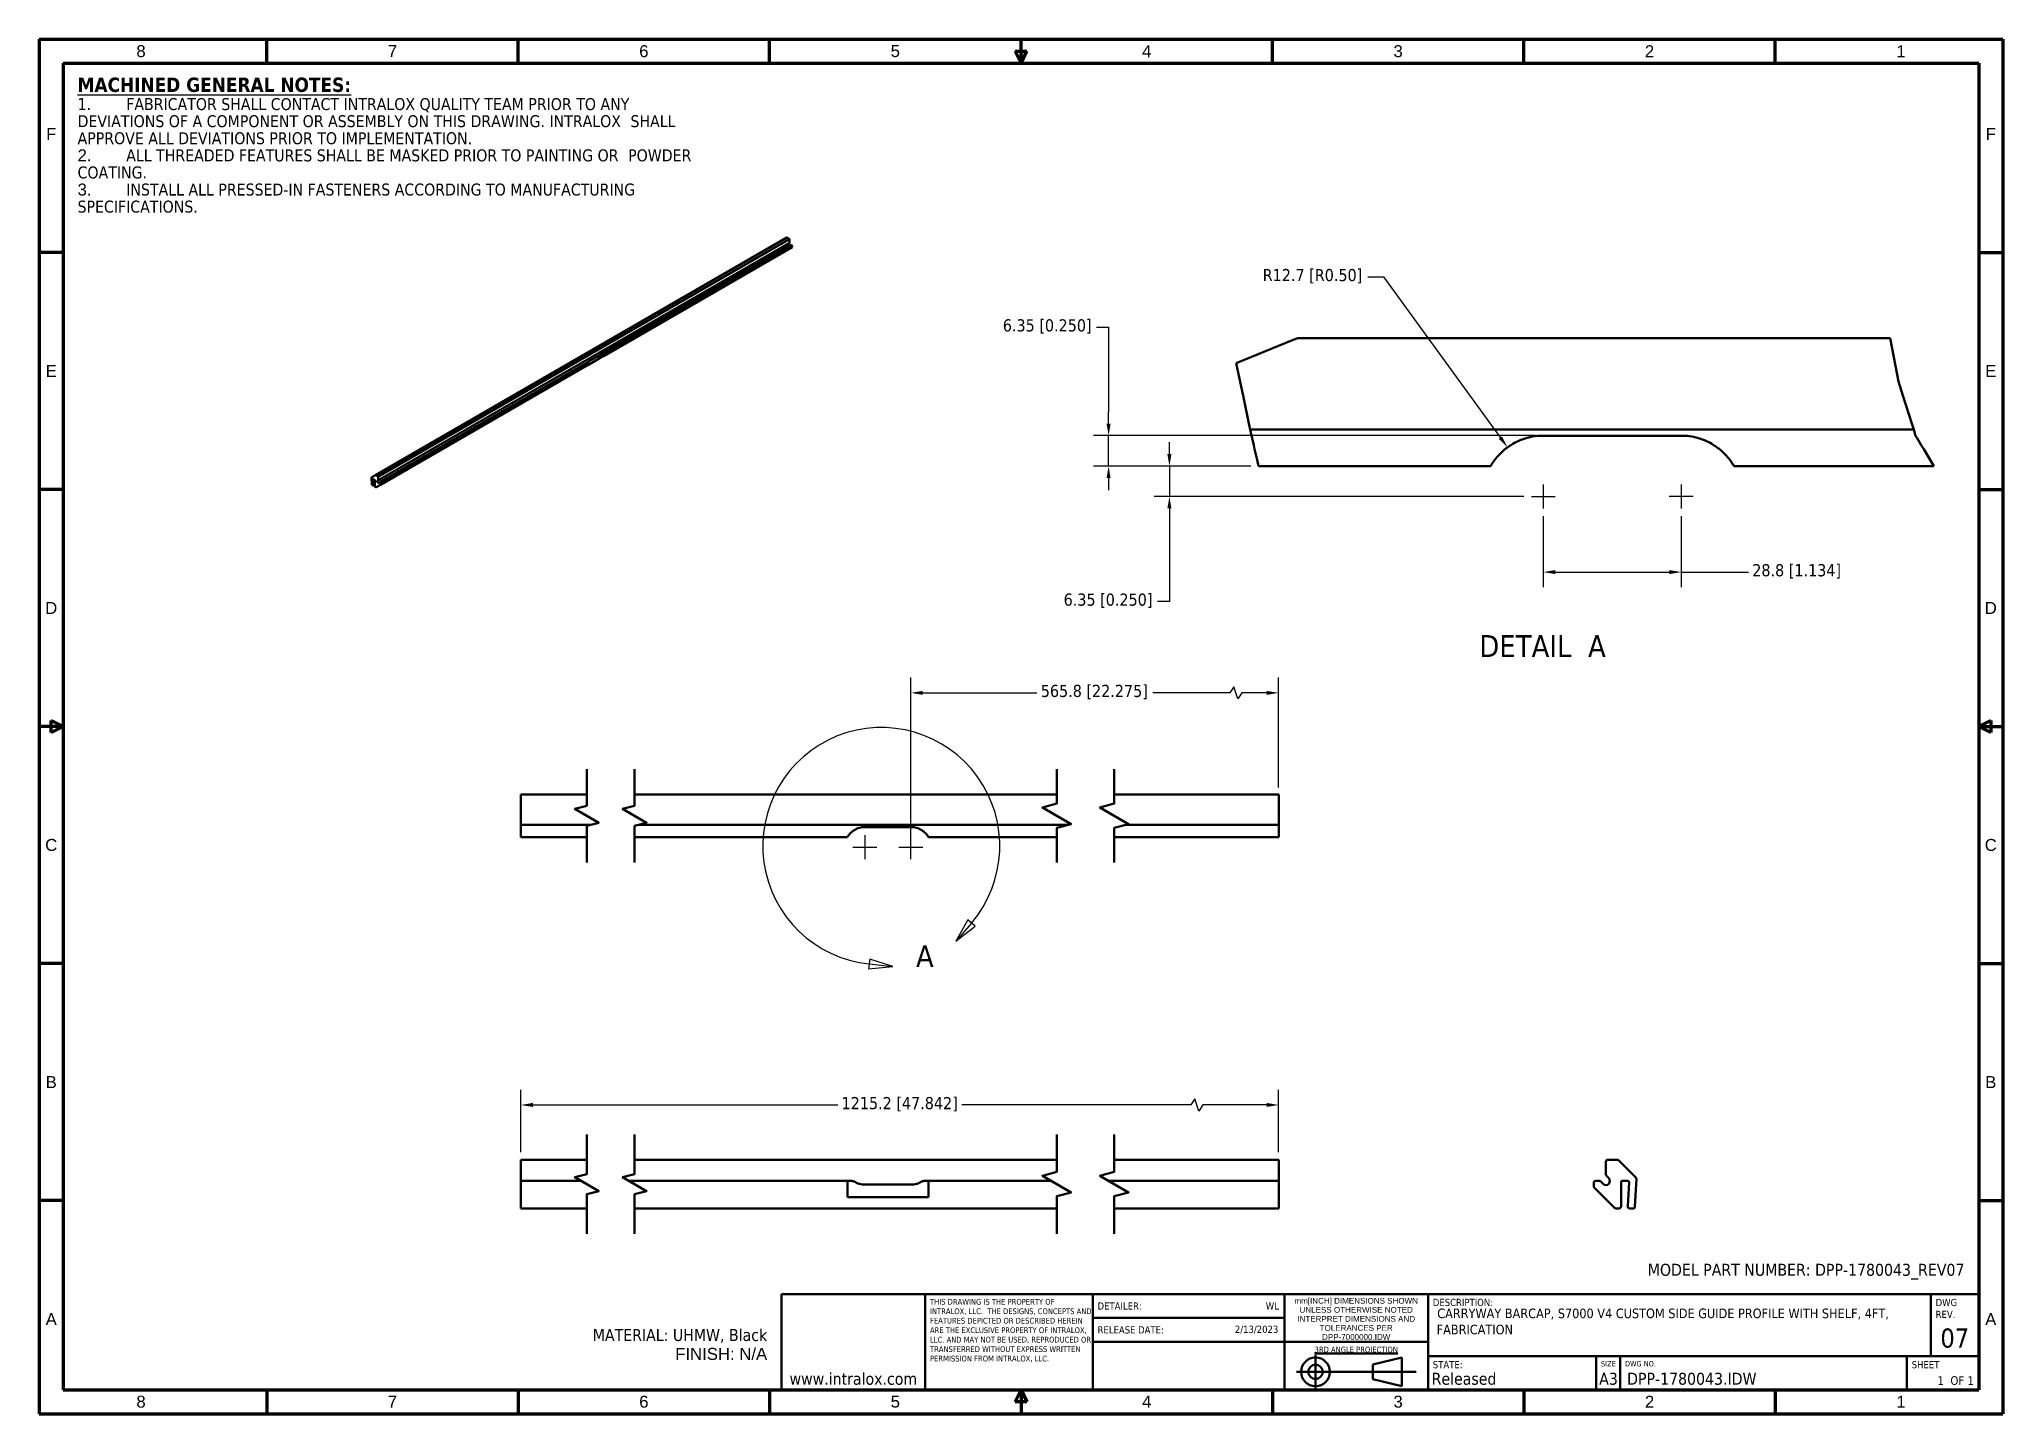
# Model space of a CAD drawing. Header units: millimetres. Extents: x 15 to 1245, y 15 to 876.
import ezdxf

# ---------------------------------------------------------------- set-up
doc = ezdxf.new("R2010")
doc.units = ezdxf.units.MM
doc.header["$LTSCALE"] = 3
for name, color, linetype, lineweight in [('Border (ISO)', 7, 'Continuous', 70), ('Break Line (ISO)', 7, 'Continuous', 50), ('Center Mark (ISO)', 7, 'Continuous', 25), ('Detail Boundary (ISO)', 7, 'Continuous', 25), ('Dimension (ISO)', 7, 'Continuous', 25), ('Symbol (ISO)', 7, 'Continuous', 25), ('Title (ISO)', 7, 'Continuous', 50), ('Visible (ISO)', 7, 'Continuous', 50), ('Visible Narrow (ISO)', 7, 'Continuous', 35)]:
    doc.layers.add(name, color=color, linetype=linetype, lineweight=lineweight)
doc.styles.add('ILOX Border Text (2.5)', font='arial.ttf')
doc.styles.add('Label Text (ANSI)', font='tahoma.ttf')
doc.styles.add('Note Text (ANSI)', font='tahoma.ttf')
doc.styles.add('Note Text (ISO)', font='tahoma.ttf')
doc.styles.add('Text Style209', font='tahoma.ttf')
doc.styles.add('Text Style210', font='tahoma.ttf')
doc.styles.add('Text Style223', font='tahoma.ttf')
doc.styles.add('Text Style230', font='tahoma.ttf')
doc.styles.add('Text Style231', font='tahoma.ttf')
doc.dimstyles.new('INTRALOX x.x [x.xx] mm-inch', dxfattribs={"dimscale": 3, "dimtxt": 2.54, "dimasz": 2.5, "dimexe": 3.175, "dimexo": 1.5875, "dimgap": 0.8, "dimtad": 0, "dimtih": 1, "dimtoh": 1, "dimdec": 1, "dimrnd": 1e-08, "dimzin": 0, "dimdsep": 46, "dimtxsty": 'Note Text (ANSI)', "dimcen": 0.09, "dimdle": 10, "dimclrd": 256, "dimclre": 256, "dimclrt": 256, "dimadec": 0, "dimazin": 0, "dimtfac": 1.2, "dimtmove": 0, "dimatfit": 3, "dimfxl": 1, "dimtolj": 1, "dimtzin": 0, "dimlwd": -1, "dimlwe": -1, "dimarcsym": 0})
doc.dimstyles.new('INTRALOX x.xx [x.xxx] mm-inch', dxfattribs={"dimscale": 3, "dimtxt": 2.54, "dimasz": 2.5, "dimexe": 3.175, "dimexo": 1.5875, "dimgap": 0.8, "dimtad": 0, "dimtih": 1, "dimtoh": 1, "dimdec": 1, "dimrnd": 1e-08, "dimdsep": 46, "dimtxsty": 'Note Text (ANSI)', "dimcen": 0.09, "dimdle": 17.78, "dimclrd": 256, "dimclre": 256, "dimclrt": 256, "dimadec": 0, "dimazin": 0, "dimtfac": 1.2, "dimtmove": 0, "dimatfit": 3, "dimfxl": 1, "dimtolj": 1, "dimtzin": 0, "dimlwd": -1, "dimlwe": -1, "dimarcsym": 0})

# ---------------------------------------------------------------- blocks, each defined once
blk = doc.blocks.new('*D28')
at = {"layer": 'Defpoints', "color": 0, "transparency": 16777216}
for p in [(316.7, 208.4), (316.7, 174.1), (791.4, 174.1)]:
    blk.add_point(p, dxfattribs=at)
at = {"layer": 'Dimension (ISO)', "transparency": 16777216}
for p, q in [((316.7, 178.9), (316.7, 217.9)), ((738.9, 212.2), (736.4, 208.4)), ((741.4, 204.6), (738.9, 212.2)), ((791.4, 178.9), (791.4, 217.9)), ((324.2, 208.4), (515.2, 208.4)), ((736.4, 208.4), (592.9, 208.4)), ((744, 208.4), (741.4, 204.6)), ((783.9, 208.4), (744, 208.4))]:
    blk.add_line(p, q, dxfattribs=at)
for points in [[(324.2, 209.7), (324.2, 207.2), (316.7, 208.4)], [(783.9, 209.7), (783.9, 207.2), (791.4, 208.4)]]:
    blk.add_solid(points, dxfattribs=at)
at = {"layer": 'Dimension (ISO)', "transparency": 16777216, "insert": (517.6, 213.4), "char_height": 7.62, "attachment_point": 1, "style": 'Note Text (ANSI)'}
blk.add_mtext('\\A1;1215.2 [47.842]', dxfattribs=at)
blk = doc.blocks.new('*D29')
at = {"layer": 'Defpoints', "color": 0, "transparency": 16777216}
for p in [(561, 466.6), (791.4, 402.6), (561, 369.8)]:
    blk.add_point(p, dxfattribs=at)
at = {"layer": 'Dimension (ISO)', "transparency": 16777216}
for p, q in [((561, 374.6), (561, 476.1)), ((763.3, 470.4), (760.8, 466.6)), ((765.9, 462.8), (763.3, 470.4)), ((791.4, 407.3), (791.4, 476.1)), ((568.5, 466.6), (640, 466.6)), ((760.8, 466.6), (712.5, 466.6)), ((768.4, 466.6), (765.9, 462.8)), ((783.9, 466.6), (768.4, 466.6))]:
    blk.add_line(p, q, dxfattribs=at)
for points in [[(568.5, 467.8), (568.5, 465.3), (561, 466.6)], [(783.9, 467.8), (783.9, 465.3), (791.4, 466.6)]]:
    blk.add_solid(points, dxfattribs=at)
at = {"layer": 'Dimension (ISO)', "transparency": 16777216, "insert": (642.4, 471.6), "char_height": 7.62, "attachment_point": 1, "style": 'Note Text (ANSI)'}
blk.add_mtext('\\A1;565.8 [22.275]', dxfattribs=at)
blk = doc.blocks.new('2dDetail0')
at = {"layer": 'Detail Boundary (ISO)', "linetype": 'Continuous'}
for p, q in [((198.88, 108.11), (196.39, 103.66)), ((199.64, 107.46), (196.39, 103.66)), ((196.39, 103.66), (200.4, 106.81)), ((200.4, 106.81), (198.88, 108.11)), ((178.4, 99.91), (178.19, 97.92)), ((178.19, 97.92), (183.27, 98.41)), ((178.29, 98.92), (183.27, 98.41)), ((183.27, 98.41), (178.4, 99.91))]:
    blk.add_line(p, q, dxfattribs=at)
at = {"layer": 'Detail Boundary (ISO)', "linetype": 'Continuous', "flags": 128}
for points in [[(198.88, 108.11), (196.39, 103.66), (200.4, 106.81), (198.88, 108.11)], [(178.19, 97.92), (183.27, 98.41), (178.4, 99.91), (178.19, 97.92)]]:
    blk.add_lwpolyline(points, dxfattribs=at)
at = {"layer": 'Detail Boundary (ISO)'}
blk.add_arc((180.83, 123.54), 24.75, 319.4815, 264.1213, dxfattribs=at)
for points in [[(198.88, 108.11), (196.39, 103.66), (200.4, 106.81), (198.88, 108.11)], [(178.19, 97.92), (183.27, 98.41), (178.4, 99.91), (178.19, 97.92)]]:
    blk.add_solid(points, dxfattribs=at)
at = {"layer": 'Detail Boundary (ISO)', "insert": (188.08, 98.27), "char_height": 4.57, "attachment_point": 7, "style": 'Label Text (ANSI)'}
blk.add_mtext('A', dxfattribs=at)
blk = doc.blocks.new('*D31')
at = {"layer": 'Defpoints', "color": 0, "transparency": 16777216}
for p in [(934.8, 620.4), (957.2, 589.6)]:
    blk.add_point(p, dxfattribs=at)
at = {"layer": 'Dimension (ISO)', "transparency": 16777216}
for p, q in [((847.2, 727.1), (857, 727.1)), ((857, 727.1), (930.3, 626.4))]:
    blk.add_line(p, q, dxfattribs=at)
blk.add_arc((957.2, 589.6), 38.1, 122.1727, 140.4203, dxfattribs=at)
blk.add_solid([(931.4, 627.2), (929.3, 625.7), (934.8, 620.4)], dxfattribs=at)
at = {"layer": 'Dimension (ISO)', "transparency": 16777216, "insert": (781.4, 732.1), "char_height": 7.62, "attachment_point": 1, "style": 'Note Text (ANSI)'}
blk.add_mtext('\\A1;R12.7 [R0.50]', dxfattribs=at)
blk = doc.blocks.new('*D32')
at = {"layer": 'Defpoints', "color": 0, "transparency": 16777216}
for p in [(957.2, 582.1), (1043.6, 582.1), (1043.6, 542.2)]:
    blk.add_point(p, dxfattribs=at)
at = {"layer": 'Dimension (ISO)', "transparency": 16777216}
for p, q in [((957.2, 577.3), (957.2, 532.7)), ((1043.6, 577.3), (1043.6, 532.7)), ((964.7, 542.2), (1036.1, 542.2)), ((1043.6, 542.2), (1085.7, 542.2))]:
    blk.add_line(p, q, dxfattribs=at)
for points in [[(964.7, 543.5), (964.7, 541), (957.2, 542.2)], [(1036.1, 543.5), (1036.1, 541), (1043.6, 542.2)]]:
    blk.add_solid(points, dxfattribs=at)
at = {"layer": 'Dimension (ISO)', "transparency": 16777216, "insert": (1088.1, 547.2), "char_height": 7.62, "attachment_point": 1, "style": 'Note Text (ANSI)'}
blk.add_mtext('\\A1;28.8 [1.134]', dxfattribs=at)
blk = doc.blocks.new('*D33')
at = {"layer": 'Defpoints', "color": 0, "transparency": 16777216}
for p in [(684.9, 627.7), (957.2, 627.7), (778.7, 608.6)]:
    blk.add_point(p, dxfattribs=at)
at = {"layer": 'Dimension (ISO)', "transparency": 16777216}
for p, q in [((677.4, 695.7), (684.9, 695.7)), ((684.9, 695.7), (684.9, 642.7)), ((684.9, 635.2), (684.9, 642.7)), ((952.4, 627.7), (675.4, 627.7)), ((684.9, 608.6), (684.9, 627.7)), ((774, 608.6), (675.4, 608.6)), ((684.9, 601.1), (684.9, 593.6))]:
    blk.add_line(p, q, dxfattribs=at)
for points in [[(683.6, 635.2), (686.1, 635.2), (684.9, 627.7)], [(683.6, 601.1), (686.1, 601.1), (684.9, 608.6)]]:
    blk.add_solid(points, dxfattribs=at)
at = {"layer": 'Dimension (ISO)', "transparency": 16777216, "insert": (618.6, 700.6), "char_height": 7.62, "attachment_point": 1, "style": 'Note Text (ANSI)'}
blk.add_mtext('\\A1;6.35 [0.250]', dxfattribs=at)
blk = doc.blocks.new('*D34')
at = {"layer": 'Defpoints', "color": 0, "transparency": 16777216}
for p in [(778.7, 608.6), (723, 589.6), (949.7, 589.6)]:
    blk.add_point(p, dxfattribs=at)
at = {"layer": 'Dimension (ISO)', "transparency": 16777216}
for p, q in [((723, 616.1), (723, 623.6)), ((774, 608.6), (713.5, 608.6)), ((723, 608.6), (723, 589.6)), ((944.9, 589.6), (713.5, 589.6)), ((723, 582.1), (723, 523.9)), ((723, 523.9), (715.5, 523.9))]:
    blk.add_line(p, q, dxfattribs=at)
for points in [[(721.7, 616.1), (724.2, 616.1), (723, 608.6)], [(721.7, 582.1), (724.2, 582.1), (723, 589.6)]]:
    blk.add_solid(points, dxfattribs=at)
at = {"layer": 'Dimension (ISO)', "transparency": 16777216, "insert": (656.7, 528.8), "char_height": 7.62, "attachment_point": 1, "style": 'Note Text (ANSI)'}
blk.add_mtext('\\A1;6.35 [0.250]', dxfattribs=at)
blk = doc.blocks.new('Borders ILOX - A3')
at = {"layer": 'Border (ISO)'}
for p, q in [((5, 292), (415, 292)), ((5, 292), (5, 5)), ((52.5, 287), (52.5, 292)), ((105, 287), (105, 292)), ((157.5, 287), (157.5, 292)), ((210, 287), (210, 292)), ((262.5, 287), (262.5, 292)), ((315, 287), (315, 292)), ((367.5, 287), (367.5, 292)), ((415, 292), (415, 5)), ((10, 287), (410, 287)), ((208.75, 289.5), (211.25, 289.5)), ((210, 287), (208.75, 289.5)), ((210, 287), (211.25, 289.5)), ((410, 287), (410, 10)), ((10, 287), (10, 10)), ((10, 247.5), (5, 247.5)), ((410, 247.5), (415, 247.5)), ((10, 198), (5, 198)), ((410, 198), (415, 198)), ((10, 148.5), (5, 148.5)), ((7.5, 147.25), (7.5, 149.75)), ((10, 148.5), (7.5, 149.75)), ((10, 148.5), (7.5, 147.25)), ((410, 148.5), (412.5, 149.75)), ((410, 148.5), (415, 148.5)), ((410, 148.5), (412.5, 147.25)), ((412.5, 149.75), (412.5, 147.25)), ((10, 99), (5, 99)), ((410, 99), (415, 99)), ((10, 49.5), (5, 49.5)), ((410, 49.5), (415, 49.5)), ((10, 10), (410, 10)), ((52.5, 10), (52.5, 5)), ((105, 10), (105, 5)), ((157.5, 10), (157.5, 5)), ((210, 10), (208.75, 7.5)), ((210, 10), (210, 5)), ((210, 10), (211.25, 7.5)), ((262.5, 10), (262.5, 5)), ((315, 10), (315, 5)), ((367.5, 10), (367.5, 5)), ((5, 5), (415, 5)), ((211.25, 7.5), (208.75, 7.5))]:
    blk.add_line(p, q, dxfattribs=at)
at = {"layer": 'Symbol (ISO)', "char_height": 2.5, "attachment_point": 5, "style": 'ILOX Border Text (2.5)'}
for s, insert in [('8', (26.25, 289.5)), ('7', (78.75, 289.52)), ('6', (131.25, 289.5)), ('5', (183.75, 289.52)), ('4', (236.25, 289.5)), ('3', (288.75, 289.5)), ('2', (341.25, 289.5)), ('1', (393.75, 289.5)), ('\\fArial|b0|i0;F', (7.5, 272.25)), ('\\fArial|b0|i0;F', (412.5, 272.25)), ('\\fArial|b0|i0;E', (7.5, 222.75)), ('\\fArial|b0|i0;E', (412.5, 222.75)), ('\\fArial|b0|i0;D', (7.5, 173.25)), ('\\fArial|b0|i0;D', (412.5, 173.25)), ('\\fArial|b0|i0;C', (7.5, 123.75)), ('\\fArial|b0|i0;C', (412.5, 123.75)), ('\\fArial|b0|i0;B', (7.5, 74.25)), ('\\fArial|b0|i0;B', (412.5, 74.25)), ('\\fArial|b0|i0;A', (7.5, 24.75)), ('\\fArial|b0|i0;A', (412.5, 24.75)), ('8', (26.25, 7.5)), ('7', (78.75, 7.52)), ('6', (131.25, 7.5)), ('5', (183.75, 7.52)), ('4', (236.25, 7.5)), ('3', (288.75, 7.5)), ('2', (341.25, 7.5)), ('1', (393.75, 7.5))]:
    blk.add_mtext(s, dxfattribs=dict(at, insert=insert))
blk = doc.blocks.new('Title Blocks ILOX - A3 Fab')
at = {"layer": 'Title (ISO)'}
for p, q in [((154.94, 48.57), (404.94, 48.57)), ((154.94, 48.57), (154.94, 28.57)), ((184.94, 48.57), (184.94, 28.57)), ((219.94, 48.57), (219.94, 28.57)), ((259.94, 48.57), (259.94, 28.57)), ((289.94, 48.57), (289.94, 28.57)), ((394.94, 48.57), (394.94, 35.57)), ((404.94, 48.57), (404.94, 28.57)), ((219.94, 43.57), (259.94, 43.57)), ((219.94, 38.57), (259.94, 38.57)), ((259.94, 38.57), (289.94, 38.57)), ((278.44, 33.82), (284.44, 35.32)), ((278.44, 30.82), (278.44, 33.82)), ((284.44, 35.32), (284.44, 29.32)), ((289.94, 35.57), (404.94, 35.57)), ((325.05, 35.57), (325.05, 28.57)), ((330.05, 35.57), (330.05, 28.57)), ((389.94, 35.57), (389.94, 28.57)), ((284.44, 29.32), (278.44, 30.82)), ((154.94, 28.57), (404.94, 28.57))]:
    blk.add_line(p, q, dxfattribs=at)
at = {"layer": 'Title (ISO)', "linetype": 'Continuous'}
for p, q in [((266.44, 35.82), (266.44, 28.82)), ((262.44, 32.32), (287.44, 32.32))]:
    blk.add_line(p, q, dxfattribs=at)
at = {"layer": 'Title (ISO)'}
for radius in [3, 1.5]:
    blk.add_circle((266.44, 32.32), radius, dxfattribs=at)
at = {"layer": 'Title (ISO)', "char_height": 1.2}
for s, insert, width, attachment_point, line_spacing_factor, style in [('\\fTahoma|b0|i0;\\H1.2000;THIS DRAWING IS THE PROPERTY OF INTRALOX, LLC.  THE DESIGNS, CONCEPTS AND FEATURES DEPICTED OR DESCRIBED HEREIN ARE THE EXCLUSIVE PROPERTY OF INTRALOX, LLC. AND MAY NOT BE USED, REPRODUCED OR TRANSFERRED WITHOUT EXPRESS WRITTEN PERMISSION FROM INTRALOX, LLC.', (185.94, 47.55), 33.6498, 1, 0.987884, 'Note Text (ISO)'), ('\\fArial|b0|i0;\\H1.2000;mm[INCH] DIMENSIONS SHOWN\\P\\fArial|b0|i0;\\H1.2000;UNLESS OTHERWISE NOTED INTERPRET DIMENSIONS AND TOLERANCES PER\\fTahoma|b0|i0;\\H1.2000;\\P\\fArial|b0|i0;\\H1.2000;DPP-7000000.IDW', (274.94, 43.37), 31.3085, 5, 0.944221, 'Note Text (ANSI)')]:
    blk.add_mtext(s, dxfattribs=dict(at, insert=insert, width=width, attachment_point=attachment_point, line_spacing_factor=line_spacing_factor, style=style))
at = {"layer": 'Title (ISO)', "style": 'Note Text (ISO)'}
for s, insert, char_height, attachment_point in [('\\fTahoma|b0|i0;\\H1.5000;DETAILER:', (220.94, 46.07), 1.5, 4), ('\\fTahoma|b0|i0;\\H1.5000;DESCRIPTION:', (290.94, 47.57), 1.5, 1), ('\\fTahoma|b0|i0;\\H1.5000;RELEASE DATE:', (220.94, 41.07), 1.5, 4), ('\\fTahoma|b0|i0;\\H1.2000;\\L3RD ANGLE PROJECTION', (274.94, 37.57), 1.2, 2), ('\\fTahoma|b0|i0;\\H1.1176;SIZE', (326.05, 34.57), 1.1176, 1), ('\\fTahoma|b0|i0;\\H1.1176;DWG NO.', (331.05, 34.57), 1.1176, 1), ('\\fTahoma|b0|i0;\\H1.5000;SHEET', (390.94, 34.57), 1.5, 1), ('\\fTahoma|b0|i0;\\H2.5000;www.intralox.com', (169.94, 29.57), 2.5, 8), ('\\fTahoma|b0|i0;\\H1.8000;1  OF 1 ', (403.94, 29.57), 1.8, 9)]:
    blk.add_mtext(s, dxfattribs=dict(at, insert=insert, char_height=char_height, attachment_point=attachment_point))
at = {"layer": 'Title (ISO)', "insert": (395.94, 47.55), "char_height": 1.5, "attachment_point": 1, "line_spacing_factor": 0.987884, "style": 'Note Text (ISO)'}
blk.add_mtext('\\fTahoma|b0|i0;\\H1.5000;DWG\\P\\fTahoma|b0|i0;\\H1.5000;REV.', dxfattribs=at)
at = {"layer": 'Title (ISO)', "insert": (290.94, 34.57), "char_height": 1.5, "width": 6.6819, "attachment_point": 1, "style": 'Note Text (ISO)'}
blk.add_mtext('\\fTahoma|b0|i0;\\H1.5000;STATE:', dxfattribs=at)
at = {"layer": 'Title (ISO)'}
for tag, p, height, style in [('AUTHOR_001', (256.06, 45.32), 1.5, 'Text Style230'), ('DESCRIPTION_001', (291.86, 43.53), 2, 'Text Style223'), ('SavedDate_001', (249.6, 40.45), 1.5, 'Text Style230'), ('DESCRIPTION_002', (291.74, 40.16), 2, 'Text Style223'), ('PTC_WM_REVISION_001', (396.93, 37.38), 4, 'Text Style231'), ('PTC_WM_LIFECYCLE_STATE_001', (290.69, 29.63), 2.5, 'Text Style209'), ('Sheet_Size_001', (325.68, 29.63), 2.5, 'Text Style209'), ('PART_NUMBER_001', (331.51, 29.63), 2.5, 'Text Style209')]:
    blk.add_attdef(tag, p, '', height=height, dxfattribs=dict(at, style=style))
blk = doc.blocks.new('FAB_MACHINED_NOTES')
at = {"layer": 'Symbol (ISO)', "insert": (3, -3), "char_height": 2.54, "width": 129.3404, "attachment_point": 1, "line_spacing_factor": 0.856247, "style": 'Note Text (ISO)'}
blk.add_mtext('{\\fTahoma|b1|i0|c0|p34;\\H1.1811x;\\LMACHINED GENERAL NOTES:  \\l\\P\\fTahoma|b0|i0|c0|p34;\\H0.83333x;1.^IFABRICATOR SHALL CONTACT INTRALOX QUALITY TEAM PRIOR TO ANY \\H1.2488x; \\H0.80077x;DEVIATIONS OF A COMPONENT OR ASSEMBLY ON THIS DRAWING. INTRALOX \\H1.12424x; \\H0.88949x;SHALL APPROVE ALL DEVIATIONS PRIOR TO IMPLEMENTATION.\\H1.14188x; \\H0.87575x;\\P\\fArial|b0|i0|c0|p34;2.^I\\fTahoma|b0|i0|c0|p34;ALL THREADED FEATURES SHALL BE MASKED PRIOR TO PAINTING OR \\H1.13938x; \\H0.87767x;POWDER COATING.\\fArial|b0|i0|c0|p34;\\H1.13974x; \\H0.87739x;\\P3.^I\\fTahoma|b0|i0|c0|p34;INSTALL ALL PRESSED-IN FASTENERS ACCORDING TO MANUFACTURING \\H1.13969x; \\H0.87743x;SPECIFICATIONS.\\H1.1397x; }', dxfattribs=at)
blk = doc.blocks.new('Material_Finish_1')
at = {"layer": 'Symbol (ISO)', "insert": (-3, 6.21), "char_height": 2.5, "attachment_point": 9, "line_spacing_factor": 0.945724, "style": 'Note Text (ISO)'}
blk.add_mtext('\\fTahoma|b0|i0;\\H2.5000;MATERIAL: UHMW, Black \\P\\fArial|b0|i0;\\H2.5000;FINISH: N/A', dxfattribs=at)
blk = doc.blocks.new('MODEL_REV_1')
at = {"layer": 'Symbol (ISO)', "insert": (-3, 3), "char_height": 2.54, "attachment_point": 9, "line_spacing_factor": 0.753935, "style": 'Note Text (ISO)'}
blk.add_mtext('{\\H0.98425x;\\PMODEL PART NUMBER: DPP-1780043_REV07 \\H1.32892x; }', dxfattribs=at)

msp = doc.modelspace()

# ---------------------------------------------------------------- linework, layer by layer
at = {"layer": 'Break Line (ISO)'}
for p, q in [((803.325, 688.86), (800.593, 687.744)), ((1174.735, 687.744), (1174.524, 688.86)), ((764.815, 673.133), (800.593, 687.744)), ((1174.735, 687.744), (1179.671, 661.688)), ((768.545, 655.47), (764.815, 673.133)), ((768.545, 655.47), (769.114, 652.776)), ((772.804, 635.304), (769.114, 652.776)), ((1179.671, 661.688), (1181.636, 655.47)), ((1182.488, 652.776), (1181.636, 655.47)), ((1182.488, 652.776), (1188.011, 635.304)), ((772.804, 635.304), (773.609, 631.494)), ((774, 629.641), (773.609, 631.494)), ((774.798, 626.106), (774, 629.641)), ((1189.215, 631.494), (1188.011, 635.304)), ((1189.215, 631.494), (1190.441, 627.615)), ((1190.441, 627.615), (1191.346, 626.106)), ((775.763, 621.833), (774.798, 626.106)), ((775.763, 621.833), (776.371, 619.139)), ((777.883, 612.444), (776.371, 619.139)), ((1191.346, 626.106), (1193.905, 621.833)), ((1195.519, 619.139), (1193.905, 621.833)), ((1195.519, 619.139), (1199.53, 612.444)), ((777.883, 612.444), (778.744, 608.634)), ((1201.813, 608.634), (1199.53, 612.444))]:
    msp.add_line(p, q, dxfattribs=at)
at = {"layer": 'Break Line (ISO)', "flags": 128}
for points in [[(357.944, 360.312), (357.944, 383.219), (365.444, 385.228), (350.444, 393.889), (357.944, 395.898), (357.944, 418.805)], [(387.944, 360.312), (387.944, 383.219), (395.444, 385.228), (380.444, 393.889), (387.944, 395.898), (387.944, 418.805)], [(652.396, 360.312), (652.396, 381.951), (661.396, 384.362), (643.396, 394.755), (652.396, 397.166), (652.396, 418.805)], [(688.396, 360.312), (688.396, 381.951), (697.396, 384.362), (679.396, 394.755), (688.396, 397.166), (688.396, 418.805)], [(357.944, 127.642), (357.944, 152.491), (365.444, 154.5), (350.444, 163.161), (357.944, 165.17), (357.944, 190.019)], [(387.944, 127.642), (387.944, 152.491), (395.444, 154.5), (380.444, 163.161), (387.944, 165.17), (387.944, 190.019)], [(652.396, 127.642), (652.396, 151.223), (661.396, 153.634), (643.396, 164.027), (652.396, 166.438), (652.396, 190.019)], [(688.396, 127.642), (688.396, 151.223), (697.396, 153.634), (679.396, 164.027), (688.396, 166.438), (688.396, 190.019)]]:
    msp.add_lwpolyline(points, dxfattribs=at)
at = {"layer": 'Center Mark (ISO)', "linetype": 'Continuous'}
for p, q in [((957.21, 597.084), (957.21, 582.084)), ((1043.606, 597.066), (1043.606, 582.066)), ((949.71, 589.584), (964.71, 589.584)), ((1051.106, 589.566), (1036.106, 589.566)), ((524.736, 369.837), (539.736, 369.837)), ((532.236, 377.337), (532.236, 362.337)), ((553.539, 369.837), (568.539, 369.837)), ((561.039, 362.337), (561.039, 377.337))]:
    msp.add_line(p, q, dxfattribs=at)
at = {"layer": 'Visible (ISO)'}
for p, q in [((483.318, 751.777), (225.535, 602.946)), ((483.508, 751.758), (484.744, 751.045)), ((485.013, 750.578), (485.013, 748.631)), ((227.151, 599.626), (484.934, 748.457)), ((485.696, 747.137), (367.107, 678.67)), ((368.86, 677.762), (486.55, 745.711)), ((485.887, 747.118), (486.36, 746.845)), ((486.629, 746.378), (486.629, 745.885)), ((803.325, 688.86), (1174.524, 688.86)), ((359.148, 674.105), (365.258, 677.632)), ((367.591, 677.03), (365.798, 675.994)), ((367.107, 678.67), (366.137, 678.11)), ((368.86, 677.762), (367.591, 677.03)), ((368.939, 678.43), (368.939, 677.936)), ((358.127, 673.485), (227.913, 598.306)), ((228.768, 596.88), (358.083, 671.54)), ((358.609, 671.843), (358.083, 671.54)), ((358.493, 673.696), (358.127, 673.485)), ((358.162, 671.714), (358.162, 672.208)), ((358.717, 671.906), (358.609, 671.843)), ((365.689, 675.931), (358.717, 671.906)), ((365.798, 675.994), (365.689, 675.931)), ((773.609, 631.494), (1189.215, 631.494)), ((957.21, 627.684), (1043.619, 627.684)), ((225.535, 602.946), (223.253, 601.628)), ((226.961, 602.214), (225.725, 602.927)), ((778.744, 608.634), (924.215, 608.634)), ((1076.615, 608.634), (1201.813, 608.634)), ((223.174, 601.437), (223.365, 597.083)), ((223.648, 596.625), (224.065, 596.409)), ((224.32, 596.589), (224.153, 600.405)), ((224.241, 596.398), (225.21, 596.957)), ((224.287, 600.491), (225.075, 600.036)), ((225.21, 599.803), (225.21, 596.07)), ((225.479, 595.603), (225.906, 595.356)), ((226.097, 595.338), (228.768, 596.88)), ((226.849, 599.452), (227.151, 599.626)), ((227.23, 599.8), (227.23, 601.747)), ((227.913, 598.306), (227.611, 598.132)), ((228.577, 598.014), (228.104, 598.287)), ((228.847, 597.054), (228.847, 597.547)), ((316.682, 402.93), (357.944, 402.93)), ((316.682, 402.558), (316.682, 402.93)), ((316.682, 391.799), (316.682, 402.558)), ((387.944, 402.93), (652.396, 402.93)), ((688.396, 402.93), (791.447, 402.93)), ((791.447, 402.93), (791.447, 402.558)), ((791.447, 402.558), (791.447, 391.799)), ((316.682, 390.901), (316.682, 391.799)), ((316.682, 385.077), (316.682, 390.901)), ((316.682, 383.807), (316.682, 385.077)), ((316.682, 382.011), (316.682, 383.807)), ((316.682, 383.807), (360.141, 383.807)), ((316.682, 380.587), (316.682, 382.011)), ((390.141, 383.807), (659.324, 383.807)), ((532.236, 382.537), (561.039, 382.537)), ((695.324, 383.807), (791.447, 383.807)), ((791.447, 391.799), (791.447, 390.901)), ((791.447, 390.901), (791.447, 385.077)), ((791.447, 385.077), (791.447, 383.807)), ((791.447, 383.807), (791.447, 382.011)), ((791.447, 382.011), (791.447, 380.587)), ((316.682, 379.689), (316.682, 380.587)), ((316.682, 377.457), (316.682, 379.689)), ((316.682, 376.187), (316.682, 377.457)), ((316.682, 376.187), (357.944, 376.187)), ((387.944, 376.187), (521.238, 376.187)), ((572.038, 376.187), (652.396, 376.187)), ((688.396, 376.187), (791.447, 376.187)), ((791.447, 380.587), (791.447, 379.689)), ((791.447, 379.689), (791.447, 377.457)), ((791.447, 377.457), (791.447, 376.187)), ((316.682, 172.874), (316.682, 174.144)), ((357.944, 174.144), (316.682, 174.144)), ((316.682, 164.927), (316.682, 172.874)), ((652.396, 174.144), (387.944, 174.144)), ((791.447, 174.144), (688.396, 174.144)), ((791.447, 174.144), (791.447, 172.874)), ((791.447, 172.874), (791.447, 164.927)), ((996.399, 172.874), (996.399, 164.927)), ((1003.493, 174.144), (997.669, 174.144)), ((1015.149, 163.014), (1004.391, 173.772)), ((316.682, 164.029), (316.682, 164.927)), ((316.682, 162.605), (316.682, 164.029)), ((316.682, 160.809), (316.682, 162.605)), ((316.682, 159.539), (316.682, 160.809)), ((354.518, 160.809), (316.682, 160.809)), ((522.076, 160.809), (384.518, 160.809)), ((524.222, 160.809), (522.076, 160.809)), ((571.199, 160.809), (569.053, 160.809)), ((648.969, 160.809), (571.199, 160.809)), ((791.447, 160.809), (684.969, 160.809)), ((791.447, 164.927), (791.447, 164.029)), ((791.447, 164.029), (791.447, 162.605)), ((791.447, 162.605), (791.447, 160.809)), ((791.447, 160.809), (791.447, 159.539)), ((992.281, 160.809), (990.049, 160.809)), ((994.603, 159.013), (993.179, 160.437)), ((996.771, 164.029), (998.195, 162.605)), ((1005.924, 144.934), (1005.924, 160.174)), ((1006.559, 160.809), (1010.272, 160.809)), ((1010.906, 160.141), (1010.118, 144.955)), ((1014.62, 144.721), (1015.52, 162.05)), ((316.682, 157.525), (316.682, 159.539)), ((316.682, 156.627), (316.682, 157.525)), ((316.682, 144.036), (316.682, 156.627)), ((521.238, 157.525), (521.238, 159.539)), ((521.238, 157.525), (521.238, 156.674)), ((521.238, 156.674), (521.238, 156.627)), ((521.238, 150.649), (521.238, 156.627)), ((529.692, 150.649), (521.238, 150.649)), ((530.204, 150.649), (529.692, 150.649)), ((563.071, 150.649), (530.204, 150.649)), ((532.236, 158.609), (561.039, 158.609)), ((563.583, 150.649), (563.071, 150.649)), ((572.038, 150.649), (563.583, 150.649)), ((572.038, 159.539), (572.038, 157.525)), ((572.038, 156.674), (572.038, 157.525)), ((572.038, 156.627), (572.038, 156.674)), ((572.038, 156.627), (572.038, 150.649)), ((791.447, 159.539), (791.447, 157.525)), ((791.447, 157.525), (791.447, 156.627)), ((791.447, 156.627), (791.447, 144.036)), ((988.779, 159.539), (988.779, 157.525)), ((989.151, 156.627), (1001.742, 144.036)), ((316.682, 143.664), (316.682, 144.036)), ((316.682, 143.664), (357.944, 143.664)), ((316.682, 143.621), (316.682, 143.664)), ((316.682, 143.519), (316.682, 143.621)), ((316.682, 143.517), (316.682, 143.519)), ((316.682, 143.517), (357.944, 143.517)), ((387.944, 143.664), (652.396, 143.664)), ((387.944, 143.517), (652.396, 143.517)), ((688.396, 143.664), (791.447, 143.664)), ((688.396, 143.517), (791.447, 143.517)), ((791.447, 144.036), (791.447, 143.664)), ((791.447, 143.664), (791.447, 143.621)), ((791.447, 143.621), (791.447, 143.519)), ((791.447, 143.519), (791.447, 143.517)), ((1002.64, 143.664), (1004.654, 143.664)), ((1011.32, 143.621), (1013.286, 143.519))]:
    msp.add_line(p, q, dxfattribs=at)
for centre, radius, start, end in [((957.21, 589.584), 38.1, 129.128198, 143.130102), ((957.21, 589.584), 38.1, 106.548567, 122.172739), ((1043.619, 589.584), 38.1, 57.827261, 73.451433), ((1043.619, 589.584), 38.1, 36.869898, 50.871802), ((532.236, 369.837), 12.7, 106.548567, 122.172739), ((561.039, 369.837), 12.7, 57.827261, 73.451433), ((532.236, 369.837), 12.7, 129.128198, 143.130102), ((561.039, 369.837), 12.7, 36.869898, 50.871802), ((997.669, 172.874), 1.27, 90, 180), ((1003.493, 172.874), 1.27, 45, 90), ((532.236, 171.187), 12.7, 237.827261, 253.451433), ((561.039, 171.187), 12.7, 286.548567, 302.172739), ((990.049, 159.539), 1.27, 90, 180), ((992.281, 159.539), 1.27, 45, 90), ((996.399, 160.809), 2.54, 225, 45), ((997.669, 164.927), 1.27, 180, 225), ((1006.559, 160.174), 0.635, 90, 180), ((1010.272, 160.174), 0.635, 357.027775, 90), ((1014.251, 162.116), 1.27, 357.027775, 45), ((990.049, 157.525), 1.27, 180, 225), ((1002.64, 144.934), 1.27, 225, 270), ((1004.654, 144.934), 1.27, 270, 0), ((1011.386, 144.889), 1.27, 177.027775, 267.027775), ((1013.352, 144.787), 1.27, 267.027775, 357.027775)]:
    msp.add_arc(centre, radius, start, end, dxfattribs=at)
for centre, major_axis, start_param, end_param in [((483.508, 751.447), (-0.19, 0.33), 5.49778714, 6.28318531), ((484.744, 750.734), (-0.19, 0.33), 3.92699082, 5.49778714), ((485.013, 747.623), (-0.381, 0.66), 0, 3.14159265), ((484.744, 748.787), (0.19, -0.33), 0, 0.78539816), ((485.887, 746.807), (-0.19, 0.33), 5.49778714, 6.28318531), ((486.36, 746.534), (-0.19, 0.33), 3.92699082, 5.49778714), ((486.36, 746.041), (0.19, -0.33), 0, 0.78539816), ((367.952, 676.616), (-3.81, 0), 4.57049193, 4.81487126), ((368.669, 678.092), (0.191, -0.33), 0, 0.0512758), ((368.669, 678.092), (0.19, -0.33), 0.0512758, 0.78539816), ((361.842, 673.088), (-3.81, 0), 6.18070302, 6.42508236), ((357.893, 671.87), (0.191, -0.33), 0, 0.0512758), ((357.893, 671.87), (0.19, -0.33), 0.0512758, 0.78539816), ((225.725, 602.616), (-0.19, 0.33), 5.49778714, 6.28318531), ((223.443, 601.298), (-0.19, 0.33), 0, 0.83727328), ((223.634, 596.943), (-0.19, 0.33), 0.83727328, 2.40806961), ((224.051, 596.728), (0.19, -0.33), 5.54966226, 7.12045859), ((224.287, 600.335), (-0.095, 0.165), 5.49778714, 7.12045859), ((225.075, 599.881), (-0.095, 0.165), 3.92699082, 5.49778714), ((225.479, 595.914), (-0.19, 0.33), 0.78539816, 2.35619449), ((225.906, 595.668), (0.19, -0.33), 5.49778714, 6.28318531), ((227.23, 598.792), (0.381, -0.66), 3.14159265, 6.28318531), ((226.961, 601.903), (0.19, -0.33), 0.78539816, 2.35619449), ((226.961, 599.956), (0.19, -0.33), 0, 0.78539816), ((228.104, 597.976), (-0.19, 0.33), 5.49778714, 6.28318531), ((228.577, 597.703), (0.19, -0.33), 0.78539816, 2.35619449), ((228.577, 597.21), (0.19, -0.33), 0, 0.78539816)]:
    msp.add_ellipse(centre, major_axis=major_axis, ratio=0.57735027, start_param=start_param, end_param=end_param, dxfattribs=at)
for points, knots in [([(366.137, 678.11), (366.119, 678.099), (366.101, 678.089), (365.944, 678.001), (365.795, 677.924), (365.51, 677.773), (365.375, 677.7), (365.258, 677.632)], [0.281708677, 0.281708677, 0.281708677, 0.281708677, 0.30248657, 0.30248657, 0.466882967, 0.466882967, 0.631279364, 0.631279364, 0.631279364, 0.631279364]), ([(367.563, 678.804), (367.477, 678.799), (367.385, 678.782), (367.23, 678.731), (367.165, 678.703), (367.107, 678.67)], [0.74858212, 0.74858212, 0.74858212, 0.74858212, 0.834453868, 0.834453868, 0.900115822, 0.900115822, 0.900115822, 0.900115822]), ([(368.939, 678.43), (368.939, 678.468), (368.928, 678.51), (368.887, 678.59), (368.857, 678.628), (368.781, 678.696), (368.727, 678.729), (368.612, 678.775), (368.549, 678.789), (368.491, 678.793)], [0.433655342, 0.433655342, 0.433655342, 0.433655342, 0.480842514, 0.480842514, 0.528029686, 0.528029686, 0.586586187, 0.586586187, 0.645142688, 0.645142688, 0.645142688, 0.645142688]), ([(358.127, 673.485), (358.114, 673.478), (358.101, 673.461), (358.074, 673.406), (358.061, 673.363), (358.052, 673.313)], [0.629252253, 0.629252253, 0.629252253, 0.629252253, 0.694914206, 0.694914206, 0.780785954, 0.780785954, 0.780785954, 0.780785954]), ([(358.071, 672.777), (358.079, 672.744), (358.089, 672.7), (358.112, 672.6), (358.123, 672.543), (358.141, 672.441), (358.149, 672.39), (358.159, 672.293), (358.162, 672.246), (358.162, 672.208)], [0.655823338, 0.655823338, 0.655823338, 0.655823338, 0.714379839, 0.714379839, 0.77293634, 0.77293634, 0.820123512, 0.820123512, 0.867310684, 0.867310684, 0.867310684, 0.867310684]), ([(359.148, 674.105), (359.032, 674.038), (358.913, 673.965), (358.697, 673.826), (358.601, 673.761), (358.513, 673.708), (358.503, 673.702), (358.493, 673.696)], [1.893838091, 1.893838091, 1.893838091, 1.893838091, 2.058234488, 2.058234488, 2.222630885, 2.222630885, 2.243408778, 2.243408778, 2.243408778, 2.243408778]), ([(957.21, 627.684), (955.566, 627.684), (953.766, 627.57), (950.227, 627.081), (948.487, 626.706), (946.758, 626.223), (946.56, 626.165), (946.358, 626.106)], [1.893838091, 1.893838091, 1.893838091, 1.893838091, 2.058234488, 2.058234488, 2.222630885, 2.222630885, 2.243408778, 2.243408778, 2.243408778, 2.243408778]), ([(1054.471, 626.106), (1054.27, 626.165), (1054.071, 626.223), (1052.342, 626.706), (1050.603, 627.081), (1047.063, 627.57), (1045.263, 627.684), (1043.619, 627.684)], [0.281708677, 0.281708677, 0.281708677, 0.281708677, 0.30248657, 0.30248657, 0.466882967, 0.466882967, 0.631279364, 0.631279364, 0.631279364, 0.631279364]), ([(936.923, 621.833), (936.418, 621.516), (935.865, 621.15), (934.574, 620.243), (933.833, 619.681), (933.167, 619.139)], [0.629252253, 0.629252253, 0.629252253, 0.629252253, 0.694914206, 0.694914206, 0.780785954, 0.780785954, 0.780785954, 0.780785954]), ([(1067.662, 619.139), (1066.996, 619.681), (1066.255, 620.243), (1064.965, 621.15), (1064.411, 621.516), (1063.906, 621.833)], [0.74858212, 0.74858212, 0.74858212, 0.74858212, 0.834453868, 0.834453868, 0.900115822, 0.900115822, 0.900115822, 0.900115822]), ([(926.73, 612.444), (926.379, 611.975), (926.011, 611.46), (925.349, 610.485), (925.055, 610.025), (924.643, 609.361), (924.482, 609.091), (924.268, 608.727), (924.215, 608.634), (924.215, 608.634)], [0.655823338, 0.655823338, 0.655823338, 0.655823338, 0.714379839, 0.714379839, 0.77293634, 0.77293634, 0.820123512, 0.820123512, 0.867310684, 0.867310684, 0.867310684, 0.867310684]), ([(1076.615, 608.634), (1076.615, 608.634), (1076.561, 608.727), (1076.347, 609.091), (1076.186, 609.361), (1075.774, 610.025), (1075.48, 610.485), (1074.818, 611.46), (1074.45, 611.975), (1074.099, 612.444)], [0.433655342, 0.433655342, 0.433655342, 0.433655342, 0.480842514, 0.480842514, 0.528029686, 0.528029686, 0.586586187, 0.586586187, 0.645142688, 0.645142688, 0.645142688, 0.645142688]), ([(532.236, 382.537), (531.688, 382.537), (531.088, 382.499), (529.908, 382.337), (529.329, 382.212), (528.752, 382.05), (528.686, 382.031), (528.619, 382.011)], [1.893838091, 1.893838091, 1.893838091, 1.893838091, 2.058234488, 2.058234488, 2.222630885, 2.222630885, 2.243408778, 2.243408778, 2.243408778, 2.243408778]), ([(564.656, 382.011), (564.589, 382.031), (564.523, 382.05), (563.947, 382.212), (563.367, 382.337), (562.187, 382.499), (561.587, 382.537), (561.039, 382.537)], [0.281708677, 0.281708677, 0.281708677, 0.281708677, 0.30248657, 0.30248657, 0.466882967, 0.466882967, 0.631279364, 0.631279364, 0.631279364, 0.631279364]), ([(522.076, 377.457), (521.959, 377.301), (521.836, 377.13), (521.616, 376.804), (521.518, 376.651), (521.38, 376.43), (521.327, 376.34), (521.255, 376.219), (521.238, 376.187), (521.238, 376.187)], [0.655823338, 0.655823338, 0.655823338, 0.655823338, 0.714379839, 0.714379839, 0.77293634, 0.77293634, 0.820123512, 0.820123512, 0.867310684, 0.867310684, 0.867310684, 0.867310684]), ([(525.474, 380.587), (525.305, 380.481), (525.121, 380.36), (524.691, 380.057), (524.444, 379.87), (524.222, 379.689)], [0.629252253, 0.629252253, 0.629252253, 0.629252253, 0.694914206, 0.694914206, 0.780785954, 0.780785954, 0.780785954, 0.780785954]), ([(569.053, 379.689), (568.831, 379.87), (568.584, 380.057), (568.154, 380.36), (567.97, 380.481), (567.801, 380.587)], [0.74858212, 0.74858212, 0.74858212, 0.74858212, 0.834453868, 0.834453868, 0.900115822, 0.900115822, 0.900115822, 0.900115822]), ([(572.038, 376.187), (572.038, 376.187), (572.02, 376.219), (571.948, 376.34), (571.895, 376.43), (571.757, 376.651), (571.659, 376.804), (571.439, 377.13), (571.316, 377.301), (571.199, 377.457)], [0.433655342, 0.433655342, 0.433655342, 0.433655342, 0.480842514, 0.480842514, 0.528029686, 0.528029686, 0.586586187, 0.586586187, 0.645142688, 0.645142688, 0.645142688, 0.645142688]), ([(522.076, 160.809), (521.959, 160.809), (521.836, 160.778), (521.616, 160.642), (521.518, 160.536), (521.38, 160.299), (521.327, 160.164), (521.255, 159.862), (521.238, 159.696), (521.238, 159.539)], [0.655823338, 0.655823338, 0.655823338, 0.655823338, 0.714379839, 0.714379839, 0.77293634, 0.77293634, 0.820123512, 0.820123512, 0.867310684, 0.867310684, 0.867310684, 0.867310684]), ([(525.474, 160.437), (525.305, 160.543), (525.121, 160.627), (524.691, 160.769), (524.444, 160.809), (524.222, 160.809)], [0.629252253, 0.629252253, 0.629252253, 0.629252253, 0.694914206, 0.694914206, 0.780785954, 0.780785954, 0.780785954, 0.780785954]), ([(569.053, 160.809), (568.831, 160.809), (568.584, 160.769), (568.154, 160.627), (567.97, 160.543), (567.801, 160.437)], [0.74858212, 0.74858212, 0.74858212, 0.74858212, 0.834453868, 0.834453868, 0.900115822, 0.900115822, 0.900115822, 0.900115822]), ([(572.038, 159.539), (572.038, 159.696), (572.02, 159.862), (571.948, 160.164), (571.895, 160.299), (571.757, 160.536), (571.659, 160.642), (571.439, 160.778), (571.316, 160.809), (571.199, 160.809)], [0.433655342, 0.433655342, 0.433655342, 0.433655342, 0.480842514, 0.480842514, 0.528029686, 0.528029686, 0.586586187, 0.586586187, 0.645142688, 0.645142688, 0.645142688, 0.645142688]), ([(532.236, 158.609), (531.688, 158.609), (531.088, 158.629), (529.908, 158.736), (529.329, 158.823), (528.752, 158.974), (528.686, 158.993), (528.619, 159.013)], [1.893838091, 1.893838091, 1.893838091, 1.893838091, 2.058234488, 2.058234488, 2.222630885, 2.222630885, 2.243408778, 2.243408778, 2.243408778, 2.243408778]), ([(564.656, 159.013), (564.589, 158.993), (564.523, 158.974), (563.947, 158.823), (563.367, 158.736), (562.187, 158.629), (561.587, 158.609), (561.039, 158.609)], [0.281708677, 0.281708677, 0.281708677, 0.281708677, 0.30248657, 0.30248657, 0.466882967, 0.466882967, 0.631279364, 0.631279364, 0.631279364, 0.631279364])]:
    msp.add_open_spline(points, degree=3, knots=knots, dxfattribs=at)
at = {"layer": 'Visible Narrow (ISO)'}
for p, q in [((225.725, 602.927), (483.508, 751.758)), ((484.744, 751.045), (226.961, 602.214)), ((227.23, 601.747), (485.013, 750.578)), ((485.013, 748.631), (227.23, 599.8)), ((367.563, 678.804), (485.887, 747.118)), ((486.36, 746.845), (368.491, 678.793)), ((368.939, 678.43), (486.629, 746.378)), ((486.629, 745.885), (368.939, 677.936)), ((365.258, 677.632), (365.258, 677.367)), ((228.104, 598.287), (358.052, 673.313)), ((358.071, 672.777), (228.577, 598.014)), ((228.847, 597.547), (358.162, 672.208)), ((358.162, 671.714), (228.847, 597.054)), ((359.148, 673.839), (359.148, 674.105)), ((224.153, 600.405), (224.294, 600.487)), ((225.21, 597.102), (224.32, 596.589))]:
    msp.add_line(p, q, dxfattribs=at)
for centre, major_axis, ratio, start_param, end_param in [((367.952, 675.811), (-3.81, 0), 0.57735027, 4.45058959, 5.49778714), ((368.383, 674.376), (2.865, 2.511), 0.80122004, 0.81944677, 1.83663702), ((368.488, 674.264), (2.694, 2.694), 0.83361212, 0.76955414, 1.74974634), ((361.842, 672.284), (-3.81, 0), 0.57735027, 5.49778714, 6.10288684), ((361.411, 670.351), (-3.493, 1.521), 0.15720403, 5.65877452, 5.9698158), ((361.298, 670.113), (-3.383, 1.752), 0.14302523, 5.70180747, 5.96587199)]:
    msp.add_ellipse(centre, major_axis=major_axis, ratio=ratio, start_param=start_param, end_param=end_param, dxfattribs=at)
for points, knots in [([(365.258, 677.367), (365.258, 677.298), (365.26, 677.23), (365.275, 676.979), (365.3, 676.803), (365.34, 676.641), (365.381, 676.48), (365.436, 676.331), (365.559, 676.101), (365.62, 676.011), (365.689, 675.931)], [-7.438001989, -7.438001989, -7.438001989, -7.438001989, -7.353744214, -7.353744214, -7.119617031, -7.119617031, -7.119617031, -6.88659438, -6.88659438, -6.712128634, -6.712128634, -6.712128634, -6.712128634]), ([(358.717, 671.906), (358.772, 672.031), (358.821, 672.157), (358.952, 672.529), (359.019, 672.778), (359.066, 673.019), (359.114, 673.265), (359.141, 673.505), (359.148, 673.77), (359.148, 673.805), (359.148, 673.839)], [-7.526965156, -7.526965156, -7.526965156, -7.526965156, -7.390033628, -7.390033628, -7.11948778, -7.11948778, -7.11948778, -6.843316352, -6.843316352, -6.801051907, -6.801051907, -6.801051907, -6.801051907])]:
    msp.add_open_spline(points, degree=3, knots=knots, dxfattribs=at)

# ---------------------------------------------------------------- block references
at = {"xscale": 3, "yscale": 3, "zscale": 3}
for name, p in [('Borders ILOX - A3', (0, 0)), ('FAB_MACHINED_NOTES', (30, 861)), ('MODEL_REV_1', (1230, 90)), ('Material_Finish_1', (480, 30))]:
    msp.add_blockref(name, p, dxfattribs=at)
msp.add_blockref('Title Blocks ILOX - A3 Fab', (15.165, -55.723), dxfattribs=at).add_auto_attribs({'Sheet_Size_001': 'A3', 'DESCRIPTION_001': 'CARRYWAY BARCAP, S7000 V4 CUSTOM SIDE GUIDE PROFILE WITH SHELF, 4FT,', 'PART_NUMBER_001': 'DPP-1780043.IDW', 'PTC_WM_REVISION_001': '07', 'PTC_WM_LIFECYCLE_STATE_001': 'Released', 'AUTHOR_001': 'WL', 'SavedDate_001': '2/13/2023', 'DESCRIPTION_002': 'FABRICATION'})
at = {"layer": 'Detail Boundary (ISO)', "xscale": 3, "yscale": 3, "zscale": 3}
msp.add_blockref('2dDetail0', (0, 0), dxfattribs=at)

# ---------------------------------------------------------------- texts
at = {"layer": 'Symbol (ISO)', "insert": (917.092, 488.991), "char_height": 13.8, "attachment_point": 7, "style": 'Text Style210'}
msp.add_mtext('DETAIL  A', dxfattribs=at)

# ---------------------------------------------------------------- dimensions: what is measured, and where the dimension line sits
at = {"layer": 'Dimension (ISO)'}
dim = msp.add_radius_dim(center=(957.21, 589.584), mpoint=(934.764, 620.37), dimstyle='INTRALOX x.x [x.xx] mm-inch', override={"dimgap": 0.8, "dimdec": 1, "dimlfac": 0.333333, "dimcen": 0, "dimtol": 0, "dimlim": 0, "dimtp": 0, "dimtm": 0, "dimtdec": 2, "dimtofl": 0}, dxfattribs=at)
dim.commit()
dim.dimension.update_dxf_attribs({"geometry": '*D31', "text_midpoint": (813.083, 727.075), "dimtype": 164})
for base, p1, p2, angle, override, picture, middle in [((684.886, 627.684), (778.744, 608.634), (957.21, 627.684), 90, {"dimgap": 0.8, "dimdec": 2, "dimlfac": 0.333333, "dimtol": 0, "dimlim": 0, "dimtp": 0, "dimtm": 0, "dimtdec": 2, "dimtofl": 1, "dimtmove": 1, "dimatfit": 1}, '*D33', (683.533, 695.652)), ((722.991, 589.584), (778.744, 608.634), (949.71, 589.584), 270, {"dimgap": 0.8, "dimdec": 2, "dimlfac": 0.333333, "dimtol": 0, "dimlim": 0, "dimtp": 0, "dimtm": 0, "dimtdec": 2, "dimtofl": 1, "dimatfit": 1}, '*D34', (684.886, 523.861)), ((1043.606, 542.203), (957.21, 582.084), (1043.606, 582.066), 180, {"dimgap": 0.8, "dimtih": 0, "dimtoh": 0, "dimdec": 1, "dimlfac": 0.333333, "dimtol": 0, "dimlim": 0, "dimtp": 0, "dimtm": 0, "dimtdec": 2, "dimtofl": 0, "dimatfit": 2}, '*D32', (1116.208, 542.203))]:
    dim = msp.add_linear_dim(base=base, p1=p1, p2=p2, angle=angle, dimstyle='INTRALOX x.xx [x.xxx] mm-inch', override=override, dxfattribs=at)
    dim.commit()
    dim.dimension.update_dxf_attribs({"geometry": picture, "text_midpoint": middle, "dimtype": 160})
for base, p1, p2, text, override, picture, middle in [((561.039, 466.597), (791.447, 402.558), (561.039, 369.837), '565.8 [22.275]', {"dimgap": 0.8, "dimtih": 0, "dimtoh": 0, "dimdec": 1, "dimlfac": 2.455643, "dimtol": 0, "dimlim": 0, "dimtp": 0, "dimtm": 0, "dimtdec": 2, "dimtofl": 0, "dimatfit": 1}, '*D29', (676.243, 466.597)), ((316.682, 208.408), (791.447, 174.144), (316.682, 174.144), '1215.2 [47.842]', {"dimgap": 0.8, "dimtih": 0, "dimtoh": 0, "dimdec": 1, "dimlfac": 2.559583, "dimtol": 0, "dimlim": 0, "dimtp": 0, "dimtm": 0, "dimtdec": 2, "dimtofl": 0, "dimatfit": 1}, '*D28', (554.064, 208.408))]:
    dim = msp.add_linear_dim(base=base, p1=p1, p2=p2, angle=180, text=text, dimstyle='INTRALOX x.xx [x.xxx] mm-inch', override=override, dxfattribs=at)
    dim.commit()
    dim.dimension.update_dxf_attribs({"geometry": picture, "text_midpoint": middle, "dimtype": 160})

doc.saveas('drawing.dxf')
